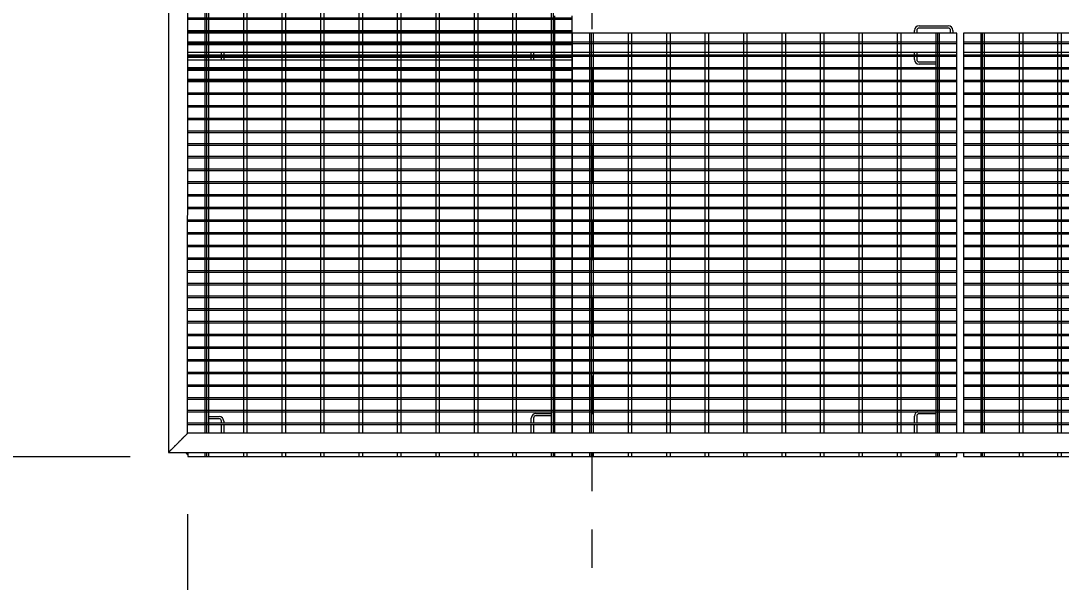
# Model space of a CAD drawing. Header units: metres. Extents: x 118 to 451, y -76 to 55.
# Drawn here: x 298.631 to 301.336, y -28.497 to -27.038 of the extents above; entities that cross this region are included whole.
import ezdxf

# ---------------------------------------------------------------- set-up
doc = ezdxf.new("R2010")
doc.units = ezdxf.units.M
doc.linetypes.add('Grid Line', pattern=[0.022225, 0.0127, -0.003175, 0.003175, -0.003175])
for name, color, linetype, lineweight in [('A-ANNO-DIMS', 7, 'Continuous', 9), ('A-ANNO-DIMS-100', 7, 'Continuous', 9), ('A-DETL-MBND', 7, 'Continuous', 9), ('A-FLOR-HRAL', 7, 'Continuous', 9), ('S-GRID', 7, 'Continuous', 9)]:
    doc.layers.add(name, color=color, linetype=linetype, lineweight=lineweight)
doc.styles.add('Tahoma', font='tahoma.ttf', dxfattribs={"height": 0.2})
doc.dimstyles.new('R_Tahoma_2_0', dxfattribs={"dimscale": 0.3048, "dimtxt": 0.208804, "dimasz": 0.984252, "dimexe": 0.787402, "dimexo": 0.492126, "dimgap": 0.328084, "dimtad": 1, "dimrnd": 0.01, "dimzin": 0, "dimdsep": 46, "dimtxsty": 'Tahoma', "dimblk1": 'OBLIQUE', "dimblk2": 'OBLIQUE', "dimsah": 1, "dimcen": 0.09, "dimdle": 0.787402, "dimazin": 2, "dimtfac": 1, "dimtdec": 4, "dimtix": 1, "dimtmove": 0, "dimatfit": 3, "dimfxl": 1, "dimtvp": 1, "dimtolj": 1, "dimtzin": 0, "dimarcsym": 2})

# ---------------------------------------------------------------- blocks, each defined once
blk = doc.blocks.new('Grating Peldaño - 1100 x 1000-V43-Nivel Top-EC')
at = {"layer": 'A-DETL-MBND'}
for p, q in [((-0.55, 0.5), (-0.55, -0.5)), ((-0.54, 0.5), (-0.55, 0.5)), ((-0.54, 0.5), (-0.55, 0.5)), ((-0.55, 0.5), (-0.55, 0.45)), ((-0.467, 0.5), (-0.467, -0.5)), ((-0.464, -0.5), (-0.464, 0.5)), ((-0.434, 0.5), (-0.434, -0.5)), ((-0.431, -0.5), (-0.431, 0.5)), ((-0.401, 0.5), (-0.401, -0.5)), ((-0.398, -0.5), (-0.398, 0.5)), ((-0.368, 0.5), (-0.368, -0.5)), ((-0.365, -0.5), (-0.365, 0.5)), ((-0.335, 0.5), (-0.335, -0.5)), ((-0.332, -0.5), (-0.332, 0.5)), ((-0.302, 0.5), (-0.302, -0.5)), ((-0.299, -0.5), (-0.299, 0.5)), ((-0.269, 0.5), (-0.269, -0.5)), ((-0.266, -0.5), (-0.266, 0.5)), ((-0.236, 0.5), (-0.236, -0.5)), ((-0.233, -0.5), (-0.233, 0.5)), ((-0.203, 0.5), (-0.203, -0.5)), ((-0.2, -0.5), (-0.2, 0.5)), ((-0.17, 0.5), (-0.17, -0.5)), ((-0.167, -0.5), (-0.167, 0.5)), ((-0.137, 0.5), (-0.137, -0.5)), ((-0.134, -0.5), (-0.134, 0.5)), ((-0.104, 0.5), (-0.104, -0.5)), ((-0.101, -0.5), (-0.101, 0.5)), ((-0.071, 0.5), (-0.071, -0.5)), ((-0.068, -0.5), (-0.068, 0.5)), ((-0.038, 0.5), (-0.038, -0.5)), ((-0.035, -0.5), (-0.035, 0.5)), ((-0.005, 0.5), (-0.005, -0.5)), ((-0.002, -0.5), (-0.002, 0.5)), ((0.028, 0.5), (0.028, -0.5)), ((0.031, -0.5), (0.031, 0.5)), ((0.061, 0.5), (0.061, -0.5)), ((0.064, -0.5), (0.064, 0.5)), ((0.094, 0.5), (0.094, -0.5)), ((0.097, -0.5), (0.097, 0.5)), ((0.127, 0.5), (0.127, -0.5)), ((0.13, -0.5), (0.13, 0.5)), ((0.16, 0.5), (0.16, -0.5)), ((0.163, -0.5), (0.163, 0.5)), ((0.193, 0.5), (0.193, -0.5)), ((0.196, -0.5), (0.196, 0.5)), ((0.226, 0.5), (0.226, -0.5)), ((0.229, -0.5), (0.229, 0.5)), ((0.259, 0.5), (0.259, -0.5)), ((0.262, -0.5), (0.262, 0.5)), ((0.292, 0.5), (0.292, -0.5)), ((0.295, -0.5), (0.295, 0.5)), ((0.325, 0.5), (0.325, -0.5)), ((0.328, -0.5), (0.328, 0.5)), ((0.358, 0.5), (0.358, -0.5)), ((0.361, -0.5), (0.361, 0.5)), ((0.391, 0.5), (0.391, -0.5)), ((0.394, -0.5), (0.394, 0.5)), ((0.424, 0.5), (0.424, -0.5)), ((0.427, -0.5), (0.427, 0.5)), ((0.457, 0.5), (0.457, -0.5)), ((0.46, -0.5), (0.46, 0.5)), ((0.49, 0.5), (0.49, -0.5)), ((0.493, -0.5), (0.493, 0.5)), ((0.5, 0.5), (0.5, -0.5)), ((0.523, 0.5), (0.523, -0.5)), ((0.526, -0.5), (0.526, 0.5)), ((0.55, -0.5), (0.55, 0.5)), ((0.55, 0.45), (0.55, 0.5)), ((-0.54, 0.455), (-0.55, 0.455)), ((-0.55, 0.45), (-0.54, 0.45)), ((-0.55, 0.445), (-0.54, 0.445)), ((0.55, 0.455), (-0.49, 0.455)), ((-0.49, 0.45), (0.55, 0.45)), ((-0.49, 0.445), (0.55, 0.445)), ((-0.54, 0.355), (-0.55, 0.355)), ((0.55, 0.355), (-0.49, 0.355)), ((-0.55, 0.345), (-0.54, 0.345)), ((-0.49, 0.345), (0.55, 0.345)), ((-0.54, 0.255), (-0.55, 0.255)), ((-0.55, 0.245), (-0.54, 0.245)), ((0.55, 0.255), (-0.4901, 0.255)), ((-0.4901, 0.245), (0.55, 0.245)), ((-0.54, 0.155), (-0.55, 0.155)), ((-0.55, 0.145), (-0.54, 0.145)), ((0.55, 0.155), (-0.4901, 0.155)), ((-0.4901, 0.145), (0.55, 0.145)), ((-0.54, 0.055), (-0.55, 0.055)), ((0.55, 0.055), (-0.4901, 0.055)), ((-0.55, 0.045), (-0.54, 0.045)), ((-0.4901, 0.045), (0.55, 0.045)), ((-0.54, -0.045), (-0.55, -0.045)), ((0.55, -0.045), (-0.4902, -0.045)), ((-0.55, -0.055), (-0.54, -0.055)), ((-0.4902, -0.055), (0.55, -0.055)), ((-0.54, -0.145), (-0.55, -0.145)), ((-0.55, -0.155), (-0.54, -0.155)), ((0.55, -0.145), (-0.4902, -0.145)), ((-0.4902, -0.155), (0.55, -0.155)), ((-0.54, -0.245), (-0.55, -0.245)), ((-0.55, -0.255), (-0.54, -0.255)), ((0.55, -0.245), (-0.4902, -0.245)), ((-0.4902, -0.255), (0.55, -0.255)), ((-0.54, -0.345), (-0.55, -0.345)), ((0.55, -0.345), (-0.49, -0.345)), ((-0.55, -0.355), (-0.54, -0.355)), ((-0.49, -0.355), (0.55, -0.355)), ((-0.54, -0.445), (-0.55, -0.445)), ((-0.54, -0.45), (-0.55, -0.45)), ((-0.55, -0.45), (-0.55, -0.5)), ((-0.55, -0.455), (-0.54, -0.455)), ((0.55, -0.445), (-0.49, -0.445)), ((0.55, -0.45), (-0.49, -0.45)), ((-0.49, -0.455), (0.55, -0.455)), ((0.55, -0.5), (0.55, -0.45)), ((-0.55, -0.5), (-0.54, -0.5)), ((-0.55, -0.5), (-0.54, -0.5)), ((-0.49, -0.5), (0.55, -0.5)), ((-0.467, -0.5), (-0.464, -0.5)), ((-0.434, -0.5), (-0.431, -0.5)), ((-0.401, -0.5), (-0.398, -0.5)), ((-0.368, -0.5), (-0.365, -0.5)), ((-0.335, -0.5), (-0.332, -0.5)), ((-0.302, -0.5), (-0.299, -0.5)), ((-0.269, -0.5), (-0.266, -0.5)), ((-0.236, -0.5), (-0.233, -0.5)), ((-0.203, -0.5), (-0.2, -0.5)), ((-0.17, -0.5), (-0.167, -0.5)), ((-0.137, -0.5), (-0.134, -0.5)), ((-0.104, -0.5), (-0.101, -0.5)), ((-0.071, -0.5), (-0.068, -0.5)), ((-0.038, -0.5), (-0.035, -0.5)), ((-0.005, -0.5), (-0.002, -0.5)), ((0.028, -0.5), (0.031, -0.5)), ((0.061, -0.5), (0.064, -0.5)), ((0.094, -0.5), (0.097, -0.5)), ((0.127, -0.5), (0.13, -0.5)), ((0.16, -0.5), (0.163, -0.5)), ((0.193, -0.5), (0.196, -0.5)), ((0.226, -0.5), (0.229, -0.5)), ((0.259, -0.5), (0.262, -0.5)), ((0.292, -0.5), (0.295, -0.5)), ((0.325, -0.5), (0.328, -0.5)), ((0.358, -0.5), (0.361, -0.5)), ((0.391, -0.5), (0.394, -0.5)), ((0.424, -0.5), (0.427, -0.5)), ((0.457, -0.5), (0.46, -0.5)), ((0.49, -0.5), (0.493, -0.5)), ((0.5, -0.5), (0.55, -0.5)), ((0.523, -0.5), (0.526, -0.5))]:
    blk.add_line(p, q, dxfattribs=at)
blk = doc.blocks.new('Grating Peldaño - 1100 x 1000-V35-Nivel Top-EC')
at = {"layer": 'A-DETL-MBND'}
for p, q in [((-0.54, 0.5), (-0.55, 0.5)), ((-0.55, 0.5), (-0.55, -0.5)), ((-0.54, 0.5), (-0.55, 0.5)), ((-0.55, 0.5), (-0.55, 0.45)), ((0.55, 0.5), (-0.49, 0.5)), ((-0.464, 0.5), (-0.467, 0.5)), ((-0.467, 0.5), (-0.467, -0.5)), ((-0.464, -0.5), (-0.464, 0.5)), ((-0.431, 0.5), (-0.434, 0.5)), ((-0.434, 0.5), (-0.434, -0.5)), ((-0.431, -0.5), (-0.431, 0.5)), ((-0.398, 0.5), (-0.401, 0.5)), ((-0.401, 0.5), (-0.401, -0.5)), ((-0.398, -0.5), (-0.398, 0.5)), ((-0.365, 0.5), (-0.368, 0.5)), ((-0.368, 0.5), (-0.368, -0.5)), ((-0.365, -0.5), (-0.365, 0.5)), ((-0.332, 0.5), (-0.335, 0.5)), ((-0.335, 0.5), (-0.335, -0.5)), ((-0.332, -0.5), (-0.332, 0.5)), ((-0.299, 0.5), (-0.302, 0.5)), ((-0.302, 0.5), (-0.302, -0.5)), ((-0.299, -0.5), (-0.299, 0.5)), ((-0.266, 0.5), (-0.269, 0.5)), ((-0.269, 0.5), (-0.269, -0.5)), ((-0.266, -0.5), (-0.266, 0.5)), ((-0.233, 0.5), (-0.236, 0.5)), ((-0.236, 0.5), (-0.236, -0.5)), ((-0.233, -0.5), (-0.233, 0.5)), ((-0.2, 0.5), (-0.203, 0.5)), ((-0.203, 0.5), (-0.203, -0.5)), ((-0.2, -0.5), (-0.2, 0.5)), ((-0.167, 0.5), (-0.17, 0.5)), ((-0.17, 0.5), (-0.17, -0.5)), ((-0.167, -0.5), (-0.167, 0.5)), ((-0.134, 0.5), (-0.137, 0.5)), ((-0.137, 0.5), (-0.137, -0.5)), ((-0.134, -0.5), (-0.134, 0.5)), ((-0.101, 0.5), (-0.104, 0.5)), ((-0.104, 0.5), (-0.104, -0.5)), ((-0.101, -0.5), (-0.101, 0.5)), ((-0.068, 0.5), (-0.071, 0.5)), ((-0.071, 0.5), (-0.071, -0.5)), ((-0.068, -0.5), (-0.068, 0.5)), ((-0.035, 0.5), (-0.038, 0.5)), ((-0.038, 0.5), (-0.038, -0.5)), ((-0.035, -0.5), (-0.035, 0.5)), ((-0.002, 0.5), (-0.005, 0.5)), ((-0.005, 0.5), (-0.005, -0.5)), ((-0.002, -0.5), (-0.002, 0.5)), ((0.031, 0.5), (0.028, 0.5)), ((0.028, 0.5), (0.028, -0.5)), ((0.031, -0.5), (0.031, 0.5)), ((0.064, 0.5), (0.061, 0.5)), ((0.061, 0.5), (0.061, -0.5)), ((0.064, -0.5), (0.064, 0.5)), ((0.097, 0.5), (0.094, 0.5)), ((0.094, 0.5), (0.094, -0.5)), ((0.097, -0.5), (0.097, 0.5)), ((0.13, 0.5), (0.127, 0.5)), ((0.127, 0.5), (0.127, -0.5)), ((0.13, -0.5), (0.13, 0.5)), ((0.163, 0.5), (0.16, 0.5)), ((0.16, 0.5), (0.16, -0.5)), ((0.163, -0.5), (0.163, 0.5)), ((0.196, 0.5), (0.193, 0.5)), ((0.193, 0.5), (0.193, -0.5)), ((0.196, -0.5), (0.196, 0.5)), ((0.229, 0.5), (0.226, 0.5)), ((0.226, 0.5), (0.226, -0.5)), ((0.229, -0.5), (0.229, 0.5)), ((0.262, 0.5), (0.259, 0.5)), ((0.259, 0.5), (0.259, -0.5)), ((0.262, -0.5), (0.262, 0.5)), ((0.295, 0.5), (0.292, 0.5)), ((0.292, 0.5), (0.292, -0.5)), ((0.295, -0.5), (0.295, 0.5)), ((0.328, 0.5), (0.325, 0.5)), ((0.325, 0.5), (0.325, -0.5)), ((0.328, -0.5), (0.328, 0.5)), ((0.361, 0.5), (0.358, 0.5)), ((0.358, 0.5), (0.358, -0.5)), ((0.361, -0.5), (0.361, 0.5)), ((0.394, 0.5), (0.391, 0.5)), ((0.391, 0.5), (0.391, -0.5)), ((0.394, -0.5), (0.394, 0.5)), ((0.427, 0.5), (0.424, 0.5)), ((0.424, 0.5), (0.424, -0.5)), ((0.427, -0.5), (0.427, 0.5)), ((0.46, 0.5), (0.457, 0.5)), ((0.457, 0.5), (0.457, -0.5)), ((0.46, -0.5), (0.46, 0.5)), ((0.493, 0.5), (0.49, 0.5)), ((0.49, 0.5), (0.49, -0.5)), ((0.493, -0.5), (0.493, 0.5)), ((0.55, 0.5), (0.5, 0.5)), ((0.5, 0.5), (0.5, -0.5)), ((0.526, 0.5), (0.523, 0.5)), ((0.523, 0.5), (0.523, -0.5)), ((0.526, -0.5), (0.526, 0.5)), ((0.55, -0.5), (0.55, 0.5)), ((0.55, 0.45), (0.55, 0.5)), ((-0.54, 0.455), (-0.55, 0.455)), ((-0.55, 0.45), (-0.54, 0.45)), ((-0.55, 0.445), (-0.54, 0.445)), ((0.55, 0.455), (-0.49, 0.455)), ((-0.49, 0.45), (0.55, 0.45)), ((-0.49, 0.445), (0.55, 0.445)), ((-0.54, 0.355), (-0.55, 0.355)), ((0.55, 0.355), (-0.49, 0.355)), ((-0.55, 0.345), (-0.54, 0.345)), ((-0.49, 0.345), (0.55, 0.345)), ((-0.54, 0.255), (-0.55, 0.255)), ((-0.55, 0.245), (-0.54, 0.245)), ((0.55, 0.255), (-0.49, 0.255)), ((-0.49, 0.245), (0.55, 0.245)), ((-0.54, 0.155), (-0.55, 0.155)), ((-0.55, 0.145), (-0.54, 0.145)), ((0.55, 0.155), (-0.49, 0.155)), ((-0.49, 0.145), (0.55, 0.145)), ((-0.54, 0.055), (-0.55, 0.055)), ((0.55, 0.055), (-0.49, 0.055)), ((-0.55, 0.045), (-0.54, 0.045)), ((-0.49, 0.045), (0.55, 0.045)), ((-0.54, -0.045), (-0.55, -0.045)), ((0.55, -0.045), (-0.49, -0.045)), ((-0.55, -0.055), (-0.54, -0.055)), ((-0.49, -0.055), (0.55, -0.055)), ((-0.54, -0.145), (-0.55, -0.145)), ((-0.55, -0.155), (-0.54, -0.155)), ((0.55, -0.145), (-0.49, -0.145)), ((-0.49, -0.155), (0.55, -0.155)), ((-0.54, -0.245), (-0.55, -0.245)), ((-0.55, -0.255), (-0.54, -0.255)), ((0.55, -0.245), (-0.49, -0.245)), ((-0.49, -0.255), (0.55, -0.255)), ((-0.54, -0.345), (-0.55, -0.345)), ((0.55, -0.345), (-0.49, -0.345)), ((-0.55, -0.355), (-0.54, -0.355)), ((-0.49, -0.355), (0.55, -0.355)), ((-0.54, -0.445), (-0.55, -0.445)), ((-0.54, -0.45), (-0.55, -0.45)), ((-0.55, -0.45), (-0.55, -0.5)), ((-0.55, -0.455), (-0.54, -0.455)), ((0.55, -0.445), (-0.49, -0.445)), ((0.55, -0.45), (-0.49, -0.45)), ((-0.49, -0.455), (0.55, -0.455)), ((0.55, -0.5), (0.55, -0.45)), ((-0.55, -0.5), (-0.54, -0.5)), ((-0.55, -0.5), (-0.54, -0.5)), ((-0.49, -0.5), (0.55, -0.5)), ((-0.467, -0.5), (-0.464, -0.5)), ((-0.434, -0.5), (-0.431, -0.5)), ((-0.401, -0.5), (-0.398, -0.5)), ((-0.368, -0.5), (-0.365, -0.5)), ((-0.335, -0.5), (-0.332, -0.5)), ((-0.302, -0.5), (-0.299, -0.5)), ((-0.269, -0.5), (-0.266, -0.5)), ((-0.236, -0.5), (-0.233, -0.5)), ((-0.203, -0.5), (-0.2, -0.5)), ((-0.17, -0.5), (-0.167, -0.5)), ((-0.137, -0.5), (-0.134, -0.5)), ((-0.104, -0.5), (-0.101, -0.5)), ((-0.071, -0.5), (-0.068, -0.5)), ((-0.038, -0.5), (-0.035, -0.5)), ((-0.005, -0.5), (-0.002, -0.5)), ((0.028, -0.5), (0.031, -0.5)), ((0.061, -0.5), (0.064, -0.5)), ((0.094, -0.5), (0.097, -0.5)), ((0.127, -0.5), (0.13, -0.5)), ((0.16, -0.5), (0.163, -0.5)), ((0.193, -0.5), (0.196, -0.5)), ((0.226, -0.5), (0.229, -0.5)), ((0.259, -0.5), (0.262, -0.5)), ((0.292, -0.5), (0.295, -0.5)), ((0.325, -0.5), (0.328, -0.5)), ((0.358, -0.5), (0.361, -0.5)), ((0.391, -0.5), (0.394, -0.5)), ((0.424, -0.5), (0.427, -0.5)), ((0.457, -0.5), (0.46, -0.5)), ((0.49, -0.5), (0.493, -0.5)), ((0.5, -0.5), (0.55, -0.5)), ((0.523, -0.5), (0.526, -0.5))]:
    blk.add_line(p, q, dxfattribs=at)
blk = doc.blocks.new('Grating Peldaño - 1100 x 1000-V44-Nivel Top-EC')
at = {"layer": 'A-DETL-MBND'}
for p, q in [((-0.55, 0.5), (-0.55, -0.5)), ((-0.54, 0.5), (-0.55, 0.5)), ((-0.54, 0.5), (-0.55, 0.5)), ((-0.55, 0.5), (-0.55, 0.45)), ((0.55, 0.5), (-0.49, 0.5)), ((-0.467, 0.5), (-0.467, -0.5)), ((-0.464, 0.5), (-0.467, 0.5)), ((-0.464, -0.5), (-0.464, 0.5)), ((-0.434, 0.5), (-0.434, -0.5)), ((-0.431, 0.5), (-0.434, 0.5)), ((-0.431, -0.5), (-0.431, 0.5)), ((-0.401, 0.5), (-0.401, -0.5)), ((-0.398, 0.5), (-0.401, 0.5)), ((-0.398, -0.5), (-0.398, 0.5)), ((-0.368, 0.5), (-0.368, -0.5)), ((-0.365, 0.5), (-0.368, 0.5)), ((-0.365, -0.5), (-0.365, 0.5)), ((-0.335, 0.5), (-0.335, -0.5)), ((-0.332, 0.5), (-0.335, 0.5)), ((-0.332, -0.5), (-0.332, 0.5)), ((-0.302, 0.5), (-0.302, -0.5)), ((-0.299, 0.5), (-0.302, 0.5)), ((-0.299, -0.5), (-0.299, 0.5)), ((-0.269, 0.5), (-0.269, -0.5)), ((-0.266, 0.5), (-0.269, 0.5)), ((-0.266, -0.5), (-0.266, 0.5)), ((-0.236, 0.5), (-0.236, -0.5)), ((-0.233, 0.5), (-0.236, 0.5)), ((-0.233, -0.5), (-0.233, 0.5)), ((-0.203, 0.5), (-0.203, -0.5)), ((-0.2, 0.5), (-0.203, 0.5)), ((-0.2, -0.5), (-0.2, 0.5)), ((-0.17, 0.5), (-0.17, -0.5)), ((-0.167, 0.5), (-0.17, 0.5)), ((-0.167, -0.5), (-0.167, 0.5)), ((-0.137, 0.5), (-0.137, -0.5)), ((-0.134, 0.5), (-0.137, 0.5)), ((-0.134, -0.5), (-0.134, 0.5)), ((-0.104, 0.5), (-0.104, -0.5)), ((-0.101, 0.5), (-0.104, 0.5)), ((-0.101, -0.5), (-0.101, 0.5)), ((-0.071, 0.5), (-0.071, -0.5)), ((-0.068, 0.5), (-0.071, 0.5)), ((-0.068, -0.5), (-0.068, 0.5)), ((-0.038, 0.5), (-0.038, -0.5)), ((-0.035, 0.5), (-0.038, 0.5)), ((-0.035, -0.5), (-0.035, 0.5)), ((-0.005, 0.5), (-0.005, -0.5)), ((-0.002, 0.5), (-0.005, 0.5)), ((-0.002, -0.5), (-0.002, 0.5)), ((0.028, 0.5), (0.028, -0.5)), ((0.031, 0.5), (0.028, 0.5)), ((0.031, -0.5), (0.031, 0.5)), ((0.061, 0.5), (0.061, -0.5)), ((0.064, 0.5), (0.061, 0.5)), ((0.064, -0.5), (0.064, 0.5)), ((0.094, 0.5), (0.094, -0.5)), ((0.097, 0.5), (0.094, 0.5)), ((0.097, -0.5), (0.097, 0.5)), ((0.127, 0.5), (0.127, -0.5)), ((0.13, 0.5), (0.127, 0.5)), ((0.13, -0.5), (0.13, 0.5)), ((0.16, 0.5), (0.16, -0.5)), ((0.163, 0.5), (0.16, 0.5)), ((0.163, -0.5), (0.163, 0.5)), ((0.193, 0.5), (0.193, -0.5)), ((0.196, 0.5), (0.193, 0.5)), ((0.196, -0.5), (0.196, 0.5)), ((0.226, 0.5), (0.226, -0.5)), ((0.229, 0.5), (0.226, 0.5)), ((0.229, -0.5), (0.229, 0.5)), ((0.259, 0.5), (0.259, -0.5)), ((0.262, 0.5), (0.259, 0.5)), ((0.262, -0.5), (0.262, 0.5)), ((0.292, 0.5), (0.292, -0.5)), ((0.295, 0.5), (0.292, 0.5)), ((0.295, -0.5), (0.295, 0.5)), ((0.325, 0.5), (0.325, -0.5)), ((0.328, 0.5), (0.325, 0.5)), ((0.328, -0.5), (0.328, 0.5)), ((0.358, 0.5), (0.358, -0.5)), ((0.361, 0.5), (0.358, 0.5)), ((0.361, -0.5), (0.361, 0.5)), ((0.391, 0.5), (0.391, -0.5)), ((0.394, 0.5), (0.391, 0.5)), ((0.394, -0.5), (0.394, 0.5)), ((0.424, 0.5), (0.424, -0.5)), ((0.427, 0.5), (0.424, 0.5)), ((0.427, -0.5), (0.427, 0.5)), ((0.457, 0.5), (0.457, -0.5)), ((0.46, 0.5), (0.457, 0.5)), ((0.46, -0.5), (0.46, 0.5)), ((0.49, 0.5), (0.49, -0.424)), ((0.493, 0.5), (0.49, 0.5)), ((0.493, -0.424), (0.493, 0.5)), ((0.5, 0.5), (0.5, -0.424)), ((0.55, 0.5), (0.5, 0.5)), ((0.523, 0.5), (0.523, -0.5)), ((0.526, 0.5), (0.523, 0.5)), ((0.526, -0.5), (0.526, 0.5)), ((0.55, -0.5), (0.55, 0.5)), ((0.55, 0.45), (0.55, 0.5)), ((-0.54, 0.455), (-0.55, 0.455)), ((-0.55, 0.45), (-0.54, 0.45)), ((-0.55, 0.445), (-0.54, 0.445)), ((0.55, 0.455), (-0.49, 0.455)), ((-0.49, 0.45), (0.55, 0.45)), ((-0.49, 0.445), (0.55, 0.445)), ((-0.5398, 0.355), (-0.55, 0.355)), ((0.55, 0.355), (-0.49, 0.355)), ((-0.55, 0.345), (-0.5398, 0.345)), ((-0.49, 0.345), (0.55, 0.345)), ((-0.5398, 0.255), (-0.55, 0.255)), ((-0.55, 0.245), (-0.5398, 0.245)), ((0.55, 0.255), (-0.49, 0.255)), ((-0.49, 0.245), (0.55, 0.245)), ((-0.5398, 0.155), (-0.55, 0.155)), ((-0.55, 0.145), (-0.5398, 0.145)), ((0.55, 0.155), (-0.49, 0.155)), ((-0.49, 0.145), (0.55, 0.145)), ((-0.5399, 0.055), (-0.55, 0.055)), ((0.55, 0.055), (-0.49, 0.055)), ((-0.55, 0.045), (-0.5399, 0.045)), ((-0.49, 0.045), (0.55, 0.045)), ((-0.5399, -0.045), (-0.55, -0.045)), ((0.55, -0.045), (-0.49, -0.045)), ((-0.55, -0.055), (-0.5399, -0.055)), ((-0.49, -0.055), (0.55, -0.055)), ((-0.5399, -0.145), (-0.55, -0.145)), ((-0.55, -0.155), (-0.5399, -0.155)), ((0.55, -0.145), (-0.49, -0.145)), ((-0.49, -0.155), (0.55, -0.155)), ((-0.5399, -0.245), (-0.55, -0.245)), ((-0.55, -0.255), (-0.5399, -0.255)), ((0.55, -0.245), (-0.49, -0.245)), ((-0.49, -0.255), (0.55, -0.255)), ((-0.54, -0.345), (-0.55, -0.345)), ((0.55, -0.345), (-0.49, -0.345)), ((-0.55, -0.355), (-0.54, -0.355)), ((-0.49, -0.355), (0.55, -0.355)), ((-0.54, -0.445), (-0.55, -0.445)), ((0.48, -0.45), (-0.55, -0.45)), ((-0.55, -0.45), (-0.55, -0.5)), ((-0.55, -0.455), (0.48, -0.455)), ((-0.5, -0.445), (-0.5, -0.5)), ((-0.5, -0.5), (-0.5, -0.445)), ((-0.497, -0.5), (-0.497, -0.445)), ((0.48, -0.445), (-0.49, -0.445)), ((0.55, -0.445), (0.51, -0.445)), ((0.55, -0.45), (0.51, -0.45)), ((0.51, -0.455), (0.55, -0.455)), ((0.55, -0.5), (0.55, -0.45)), ((-0.55, -0.5), (-0.5, -0.5)), ((-0.55, -0.5), (0.478, -0.5)), ((-0.5, -0.5), (-0.497, -0.5)), ((-0.467, -0.5), (-0.464, -0.5)), ((-0.434, -0.5), (-0.431, -0.5)), ((-0.401, -0.5), (-0.398, -0.5)), ((-0.368, -0.5), (-0.365, -0.5)), ((-0.335, -0.5), (-0.332, -0.5)), ((-0.302, -0.5), (-0.299, -0.5)), ((-0.269, -0.5), (-0.266, -0.5)), ((-0.236, -0.5), (-0.233, -0.5)), ((-0.203, -0.5), (-0.2, -0.5)), ((-0.17, -0.5), (-0.167, -0.5)), ((-0.137, -0.5), (-0.134, -0.5)), ((-0.104, -0.5), (-0.101, -0.5)), ((-0.071, -0.5), (-0.068, -0.5)), ((-0.038, -0.5), (-0.035, -0.5)), ((-0.005, -0.5), (-0.002, -0.5)), ((0.028, -0.5), (0.031, -0.5)), ((0.061, -0.5), (0.064, -0.5)), ((0.094, -0.5), (0.097, -0.5)), ((0.127, -0.5), (0.13, -0.5)), ((0.16, -0.5), (0.163, -0.5)), ((0.193, -0.5), (0.196, -0.5)), ((0.226, -0.5), (0.229, -0.5)), ((0.259, -0.5), (0.262, -0.5)), ((0.292, -0.5), (0.295, -0.5)), ((0.325, -0.5), (0.328, -0.5)), ((0.358, -0.5), (0.361, -0.5)), ((0.391, -0.5), (0.394, -0.5)), ((0.424, -0.5), (0.427, -0.5)), ((0.457, -0.5), (0.46, -0.5)), ((0.519, -0.5), (0.55, -0.5)), ((0.519, -0.5), (0.55, -0.5)), ((0.523, -0.5), (0.526, -0.5))]:
    blk.add_line(p, q, dxfattribs=at)
blk = doc.blocks.new('Grating Peldaño - 1100 x 1000-V45-Nivel Top-EC')
at = {"layer": 'A-DETL-MBND'}
for p, q in [((0.55, 0.5), (0.3853, 0.5)), ((0.394, 0.5), (0.391, 0.5)), ((0.391, 0.5), (0.391, -0.5)), ((0.394, -0.5), (0.394, 0.5)), ((0.427, 0.5), (0.424, 0.5)), ((0.424, 0.5), (0.424, -0.5)), ((0.427, -0.5), (0.427, 0.5)), ((0.46, 0.5), (0.457, 0.5)), ((0.457, 0.5), (0.457, -0.5)), ((0.46, -0.5), (0.46, 0.5)), ((0.493, 0.5), (0.49, 0.5)), ((0.49, 0.5), (0.49, -0.5)), ((0.493, -0.5), (0.493, 0.5)), ((0.55, 0.5), (0.5, 0.5)), ((0.5, 0.5), (0.5, -0.5)), ((0.526, 0.5), (0.523, 0.5)), ((0.523, 0.5), (0.523, -0.5)), ((0.526, -0.5), (0.526, 0.5)), ((0.55, -0.5), (0.55, 0.5)), ((0.55, 0.45), (0.55, 0.5)), ((-0.55, 0.4516), (-0.55, -0.5)), ((-0.55, 0.4516), (-0.55, 0.45)), ((-0.55, 0.45), (0.55, 0.45)), ((-0.55, 0.445), (0.55, 0.445)), ((-0.5, 0.4516), (-0.5, -0.5)), ((-0.5, -0.5), (-0.5, 0.4516)), ((-0.497, -0.5), (-0.497, 0.4516)), ((-0.467, 0.4516), (-0.467, -0.5)), ((-0.464, -0.5), (-0.464, 0.4516)), ((-0.434, 0.4516), (-0.434, -0.5)), ((-0.431, -0.5), (-0.431, 0.4516)), ((-0.401, 0.4516), (-0.401, -0.5)), ((-0.398, -0.5), (-0.398, 0.4516)), ((-0.368, 0.4516), (-0.368, -0.5)), ((-0.365, -0.5), (-0.365, 0.4516)), ((-0.335, 0.4516), (-0.335, -0.5)), ((-0.332, -0.5), (-0.332, 0.4516)), ((-0.302, 0.4516), (-0.302, -0.5)), ((-0.299, -0.5), (-0.299, 0.4516)), ((-0.269, 0.4516), (-0.269, -0.5)), ((-0.266, -0.5), (-0.266, 0.4516)), ((-0.236, 0.4516), (-0.236, -0.5)), ((-0.233, -0.5), (-0.233, 0.4516)), ((-0.203, 0.4516), (-0.203, -0.5)), ((-0.2, -0.5), (-0.2, 0.4516)), ((-0.17, 0.4516), (-0.17, -0.5)), ((-0.167, -0.5), (-0.167, 0.4516)), ((-0.137, 0.4516), (-0.137, -0.5)), ((-0.134, -0.5), (-0.134, 0.4516)), ((-0.104, 0.4516), (-0.104, -0.5)), ((-0.101, -0.5), (-0.101, 0.4516)), ((-0.071, 0.4516), (-0.071, -0.5)), ((-0.068, -0.5), (-0.068, 0.4516)), ((-0.038, 0.4516), (-0.038, -0.5)), ((-0.035, -0.5), (-0.035, 0.4516)), ((-0.005, 0.4516), (-0.005, -0.5)), ((-0.002, -0.5), (-0.002, 0.4516)), ((0.028, 0.4516), (0.028, -0.5)), ((0.031, -0.5), (0.031, 0.4516)), ((0.061, 0.4516), (0.061, -0.5)), ((0.064, -0.5), (0.064, 0.4516)), ((0.094, 0.4516), (0.094, -0.5)), ((0.097, -0.5), (0.097, 0.4516)), ((0.127, 0.4516), (0.127, -0.5)), ((0.13, -0.5), (0.13, 0.4516)), ((0.16, 0.4516), (0.16, -0.5)), ((0.163, -0.5), (0.163, 0.4516)), ((0.193, 0.4516), (0.193, -0.5)), ((0.196, -0.5), (0.196, 0.4516)), ((0.226, 0.4516), (0.226, -0.5)), ((0.229, -0.5), (0.229, 0.4516)), ((0.259, 0.4516), (0.259, -0.5)), ((0.262, -0.5), (0.262, 0.4516)), ((0.292, 0.4516), (0.292, -0.5)), ((0.295, -0.5), (0.295, 0.4516)), ((0.325, 0.4516), (0.325, -0.5)), ((0.328, -0.5), (0.328, 0.4516)), ((0.358, 0.4516), (0.358, -0.5)), ((0.361, -0.5), (0.361, 0.4516)), ((0.55, 0.455), (0.3853, 0.455)), ((0.55, 0.355), (-0.55, 0.355)), ((-0.55, 0.345), (0.55, 0.345)), ((0.55, 0.255), (-0.55, 0.255)), ((-0.55, 0.245), (0.55, 0.245)), ((0.55, 0.155), (-0.55, 0.155)), ((-0.55, 0.145), (0.55, 0.145)), ((0.55, 0.055), (-0.55, 0.055)), ((-0.55, 0.045), (0.55, 0.045)), ((0.55, -0.045), (-0.55, -0.045)), ((-0.55, -0.055), (0.55, -0.055)), ((0.55, -0.145), (-0.55, -0.145)), ((-0.55, -0.155), (0.55, -0.155)), ((0.55, -0.245), (-0.55, -0.245)), ((-0.55, -0.255), (0.55, -0.255)), ((0.55, -0.345), (-0.55, -0.345)), ((-0.55, -0.355), (0.55, -0.355)), ((0.55, -0.445), (-0.55, -0.445)), ((0.55, -0.45), (-0.55, -0.45)), ((-0.55, -0.45), (-0.55, -0.5)), ((-0.55, -0.455), (0.55, -0.455)), ((0.55, -0.5), (0.55, -0.45))]:
    blk.add_line(p, q, dxfattribs=at)
blk = doc.blocks.new('Railing - Railing-1776315-Nivel Top-EC')
at = {"layer": 'A-FLOR-HRAL'}
for p, q in [((23.2587, -17.9187), (24.2618, -20.274)), ((24.2882, -20.2084), (23.3243, -17.9451)), ((27.0134, -19.0477), (24.2882, -20.2084)), ((24.2618, -20.274), (27.0329, -19.0937))]:
    blk.add_line(p, q, dxfattribs=at)
blk.add_open_spline([(24.2618, -20.274), (24.2618, -20.274), (24.2621, -20.2734), (24.2628, -20.2716), (24.2636, -20.2697), (24.2644, -20.2677), (24.2651, -20.2659), (24.2659, -20.2639), (24.267, -20.2612), (24.2682, -20.2582), (24.2692, -20.2557), (24.27, -20.2538), (24.2708, -20.2517), (24.2716, -20.2497), (24.2725, -20.2476), (24.2733, -20.2455), (24.2742, -20.2433), (24.275, -20.2412), (24.2759, -20.2391), (24.2768, -20.2369), (24.2776, -20.2348), (24.2785, -20.2327), (24.2793, -20.2307), (24.2801, -20.2286), (24.2809, -20.2267), (24.2816, -20.2248), (24.2824, -20.223), (24.2833, -20.2206), (24.2842, -20.2185), (24.285, -20.2165), (24.2857, -20.2147), (24.2865, -20.2127), (24.2873, -20.2108), (24.288, -20.209), (24.2882, -20.2084), (24.2882, -20.2084)], degree=3, knots=[0, 0, 0, 0, 0.083333, 0.125, 0.166667, 0.208333, 0.229167, 0.25, 0.291667, 0.333333, 0.354167, 0.375, 0.395833, 0.416667, 0.4375, 0.458333, 0.479167, 0.5, 0.520833, 0.541667, 0.5625, 0.583333, 0.604167, 0.625, 0.645833, 0.666667, 0.6875, 0.708333, 0.75, 0.770833, 0.791667, 0.833333, 0.875, 0.916667, 1, 1, 1, 1], dxfattribs=at)
blk = doc.blocks.new('FCA_N_Columna de acero - 100x100mm-1776650-Nivel Top-EC')
at = {"layer": 'A-DETL-MBND'}
for p, q in [((0.0112, 0.05), (0.038, 0.05)), ((0.038, 0.044), (0.0112, 0.044)), ((0.044, 0.0323), (0.044, 0.038)), ((0.044, 0.0063), (0.044, 0.0293)), ((0.05, 0.038), (0.05, 0.0323)), ((0.05, 0.0293), (0.05, 0.0063))]:
    blk.add_line(p, q, dxfattribs=at)
for centre, radius, start, end in [((0.038, 0.038), 0.012, 360, 90), ((0.038, 0.038), 0.006, 360, 90), ((-0.038, -0.038), 0.012, 210, 240)]:
    blk.add_arc(centre, radius, start, end, dxfattribs=at)
blk = doc.blocks.new('FCA_N_Columna de acero - 100x100mm-V47-Nivel Top-EC')
at = {"layer": 'A-DETL-MBND'}
for p, q in [((-0.05, 0.0244), (-0.05, 0.038)), ((-0.044, 0.038), (-0.044, 0.0244)), ((-0.038, 0.05), (0.0017, 0.05)), ((0.0017, 0.044), (-0.038, 0.044)), ((-0.05, -0.0016), (-0.05, 0.0214)), ((-0.044, 0.0214), (-0.044, -0.0016))]:
    blk.add_line(p, q, dxfattribs=at)
for radius in [0.012, 0.006]:
    blk.add_arc((-0.038, 0.038), radius, 90, 180, dxfattribs=at)
blk = doc.blocks.new('FCA_N_Columna de acero - 100x100mm-V48-Nivel Top-EC')
at = {"layer": 'A-DETL-MBND'}
for p, q in [((-0.05, 0.0193), (-0.05, 0.038)), ((-0.044, 0.038), (-0.044, 0.0193)), ((0.0055, 0.044), (-0.038, 0.044)), ((-0.05, -0.0067), (-0.05, 0.0163)), ((-0.044, 0.0163), (-0.044, -0.0067))]:
    blk.add_line(p, q, dxfattribs=at)
for radius, start in [(0.012, 103.1592), (0.006, 90)]:
    blk.add_arc((-0.038, 0.038), radius, start, 180, dxfattribs=at)
blk = doc.blocks.new('FCA_N_Columna de acero - 100x100mm-V49-Nivel Top-EC')
at = {"layer": 'A-DETL-MBND'}
for p, q in [((-0.05, -0.0129), (-0.05, -0.0059)), ((-0.05, -0.0259), (-0.05, -0.0189)), ((-0.044, -0.0059), (-0.044, -0.0129)), ((-0.044, -0.0189), (-0.044, -0.0259))]:
    blk.add_line(p, q, dxfattribs=at)
blk.add_arc((-0.038, 0.038), 0.012, 128.8621, 149.3525, dxfattribs=at)
blk = doc.blocks.new('FCA_N_Columna de acero - 100x100mm-V50-Nivel Top-EC')
at = {"layer": 'A-DETL-MBND'}
for p, q in [((-0.05, 0.0311), (-0.05, 0.038)), ((-0.044, 0.038), (-0.044, 0.0311)), ((-0.038, 0.05), (0.038, 0.05)), ((0.038, 0.044), (-0.038, 0.044)), ((0.044, 0.0311), (0.044, 0.038)), ((0.05, 0.038), (0.05, 0.0311)), ((-0.05, -0.0259), (-0.05, -0.0189)), ((-0.044, -0.0189), (-0.044, -0.0259)), ((-0.05, -0.038), (-0.05, -0.0289)), ((-0.044, -0.0289), (-0.044, -0.038)), ((-0.038, -0.044), (0.0054, -0.044)), ((0.0054, -0.05), (-0.038, -0.05))]:
    blk.add_line(p, q, dxfattribs=at)
for centre, radius, start, end in [((-0.038, 0.038), 0.012, 90, 180), ((-0.038, 0.038), 0.006, 90, 180), ((0.038, 0.038), 0.012, 360, 90), ((0.038, 0.038), 0.006, 360, 90), ((-0.038, -0.038), 0.012, 180, 270), ((-0.038, -0.038), 0.006, 180, 270)]:
    blk.add_arc(centre, radius, start, end, dxfattribs=at)
blk = doc.blocks.new('FCA_N_Columna de acero - 100x100mm-V51-Nivel Top-EC')
at = {"layer": 'A-DETL-MBND'}
for p, q in [((0.044, -0.0129), (0.044, -0.0059)), ((0.044, -0.0259), (0.044, -0.0189)), ((0.05, -0.0059), (0.05, -0.0129)), ((0.05, -0.0189), (0.05, -0.0259))]:
    blk.add_line(p, q, dxfattribs=at)
blk.add_arc((0.038, 0.038), 0.012, 30.6475, 51.1379, dxfattribs=at)
blk = doc.blocks.new('DIMBLOCK38-Nivel Top-EC')
at = {"layer": 'A-ANNO-DIMS-100'}
for p, q in [((298.0302, -25.3498), (298.0302, -28.4098)), ((298.0302, -25.5898), (297.7902, -25.5898)), ((298.0302, -25.5898), (298.9146, -25.5898)), ((298.0302, -28.1698), (297.7902, -28.1698)), ((298.0302, -28.1698), (298.9146, -28.1698))]:
    blk.add_line(p, q, dxfattribs=at)
at = {"layer": 'A-ANNO-DIMS-100', "lineweight": 35}
for p, q in [((298.0302, -25.5898), (297.8802, -25.4398)), ((298.0302, -25.5898), (298.1802, -25.7398)), ((298.0302, -28.1698), (297.8802, -28.0198)), ((298.0302, -28.1698), (298.1802, -28.3198))]:
    blk.add_line(p, q, dxfattribs=at)
at = {"layer": 'A-ANNO-DIMS-100', "color": 0, "insert": (297.6738, -27.1449), "char_height": 0.2, "width": 0.636356, "attachment_point": 1, "rotation": 90, "line_spacing_factor": 0.994306, "style": 'Tahoma'}
blk.add_mtext('2.58', dxfattribs=at)
blk = doc.blocks.new('_Oblique')
at = {"color": 0, "linetype": 'ByBlock', "lineweight": -2}
blk.add_line((-0.5, -0.5), (0.5, 0.5), dxfattribs=at)
blk = doc.blocks.new('DIMBLOCK39-Nivel Top-EC')
at = {"layer": 'A-ANNO-DIMS-100'}
for p, q in [((299.0646, -31.1858), (299.0646, -28.3198)), ((302.0816, -31.1858), (302.0816, -28.3198)), ((298.8246, -31.1858), (302.0816, -31.1858)), ((299.0646, -31.1858), (299.0646, -31.4258)), ((302.0816, -31.1858), (302.0816, -31.4258))]:
    blk.add_line(p, q, dxfattribs=at)
at = {"layer": 'A-ANNO-DIMS-100', "lineweight": 35}
for p, q in [((299.0646, -31.1858), (299.2146, -31.0358)), ((302.0816, -31.1858), (302.2316, -31.0358)), ((299.0646, -31.1858), (298.9146, -31.3358)), ((302.0816, -31.1858), (301.9316, -31.3358))]:
    blk.add_line(p, q, dxfattribs=at)
at = {"layer": 'A-ANNO-DIMS-100', "color": 0, "insert": (300.3079, -30.8295), "char_height": 0.2, "width": 0.636356, "attachment_point": 1, "line_spacing_factor": 0.994306, "style": 'Tahoma'}
blk.add_mtext('3.02', dxfattribs=at)
blk = doc.blocks.new('DIMBLOCK44-Nivel Top-EC')
at = {"layer": 'A-ANNO-DIMS-100', "lineweight": 35}
for p, q in [((297.0302, -21.0808), (296.8802, -20.9308)), ((297.0302, -21.0808), (297.1802, -21.2308)), ((297.0302, -26.936), (296.8802, -26.786)), ((297.0302, -26.936), (297.1802, -27.086))]:
    blk.add_line(p, q, dxfattribs=at)
at = {"layer": 'A-ANNO-DIMS-100'}
for p, q in [((297.0302, -21.0808), (296.7902, -21.0808)), ((297.0302, -27.176), (297.0302, -21.0808)), ((297.0302, -21.0808), (299.3162, -21.0808)), ((297.0302, -26.936), (296.9681, -26.936)), ((297.0302, -26.936), (297.2702, -26.936))]:
    blk.add_line(p, q, dxfattribs=at)
at = {"layer": 'A-ANNO-DIMS-100', "color": 0, "insert": (296.6738, -24.2736), "char_height": 0.2, "width": 0.636356, "attachment_point": 1, "rotation": 90, "line_spacing_factor": 0.994306, "style": 'Tahoma'}
blk.add_mtext('5.86', dxfattribs=at)

msp = doc.modelspace()

# ---------------------------------------------------------------- linework, layer by layer
at = {"layer": 'S-GRID', "color": 253, "linetype": 'Grid Line', "true_color": 0xaaaaaa}
msp.add_line((300.1162, -35.6599), (300.1162, -10.0504), dxfattribs=at)

# ---------------------------------------------------------------- block references
at = {"layer": 'A-DETL-MBND'}
for name, p, rotation in [('Grating Peldaño - 1100 x 1000-V45-Nivel Top-EC', (299.5646, -26.6398), 269.9999999999998), ('Grating Peldaño - 1100 x 1000-V43-Nivel Top-EC', (299.5646, -27.6198), 89.9999999999999), ('Grating Peldaño - 1100 x 1000-V35-Nivel Top-EC', (300.5646, -27.6198), 89.99999999999984), ('Grating Peldaño - 1100 x 1000-V44-Nivel Top-EC', (301.5816, -27.6198), 89.9999999999999)]:
    msp.add_blockref(name, p, dxfattribs=dict(at, rotation=rotation))
for name, p in [('FCA_N_Columna de acero - 100x100mm-V50-Nivel Top-EC', (301.0043, -27.1008)), ('FCA_N_Columna de acero - 100x100mm-V51-Nivel Top-EC', (299.1082, -27.1138)), ('FCA_N_Columna de acero - 100x100mm-V49-Nivel Top-EC', (300.0081, -27.1138)), ('FCA_N_Columna de acero - 100x100mm-V48-Nivel Top-EC', (301.0043, -28.103)), ('FCA_N_Columna de acero - 100x100mm-1776650-Nivel Top-EC', (299.1082, -28.116)), ('FCA_N_Columna de acero - 100x100mm-V47-Nivel Top-EC', (300.0081, -28.1082))]:
    msp.add_blockref(name, p, dxfattribs=at)
at = {"layer": 'A-FLOR-HRAL', "rotation": 336.93}
msp.add_blockref('Railing - Railing-1776315-Nivel Top-EC', (284.6375, 0), dxfattribs=at)

# ---------------------------------------------------------------- dimensions: what is measured, and where the dimension line sits
at = {"layer": 'A-ANNO-DIMS'}
for base, p1, p2, override, picture, middle in [((297.0302, -21.0808), (296.8181, -26.936), (299.4662, -21.0808), {"dimpost": '<>', "dimfxl": 6.426132}, 'DIMBLOCK44-Nivel Top-EC', (296.8256, -24.0084)), ((298.0302, -28.1698), (299.0646, -25.5898), (299.0646, -28.1698), {"dimpost": '<>', "dimfxl": 2.58}, 'DIMBLOCK38-Nivel Top-EC', (297.8256, -26.8798))]:
    dim = msp.add_linear_dim(base=base, p1=p1, p2=p2, angle=90, dimstyle='R_Tahoma_2_0', override=override, dxfattribs=at)
    dim.commit()
    dim.dimension.update_dxf_attribs({"geometry": picture, "text_midpoint": middle})
dim = msp.add_linear_dim(base=(302.0816, -31.1858), p1=(299.0646, -28.1698), p2=(302.0816, -28.1698), dimstyle='R_Tahoma_2_0', override={"dimpost": '<>', "dimfxl": 3.017}, dxfattribs=at)
dim.commit()
dim.dimension.update_dxf_attribs({"geometry": 'DIMBLOCK39-Nivel Top-EC', "text_midpoint": (300.5731, -30.9817)})

doc.saveas('drawing.dxf')
